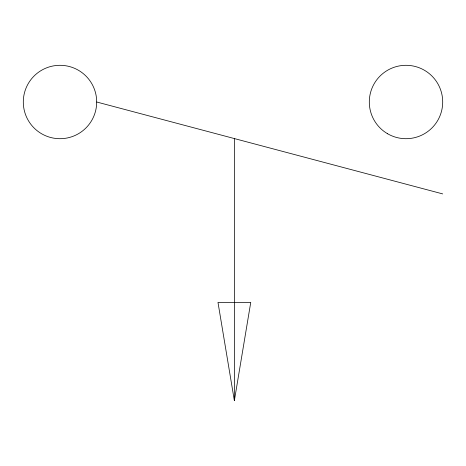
<?xml version="1.0" encoding="UTF-8"?>
<svg xmlns="http://www.w3.org/2000/svg" width="466" height="466" viewBox="0 0 466 466"><rect width="100%" height="100%" fill="white"/><g stroke="black" fill="none" stroke-linecap="round" stroke-linejoin="round"><path stroke-width="0.7" d="M234.363 400.696L250.749 302.399L217.983 302.399L234.363 400.696L234.363 138.571M96.695 102.002A36.697 36.697 0 0 1 41.649 133.783A36.697 36.697 0 0 1 41.649 70.22A36.697 36.697 0 0 1 96.695 102.002L442.7 193.908M387.654 133.783A36.697 36.697 0 0 0 442.7 102.002A36.697 36.697 0 0 0 387.654 70.22A36.697 36.697 0 0 0 387.654 133.783"/></g></svg>
